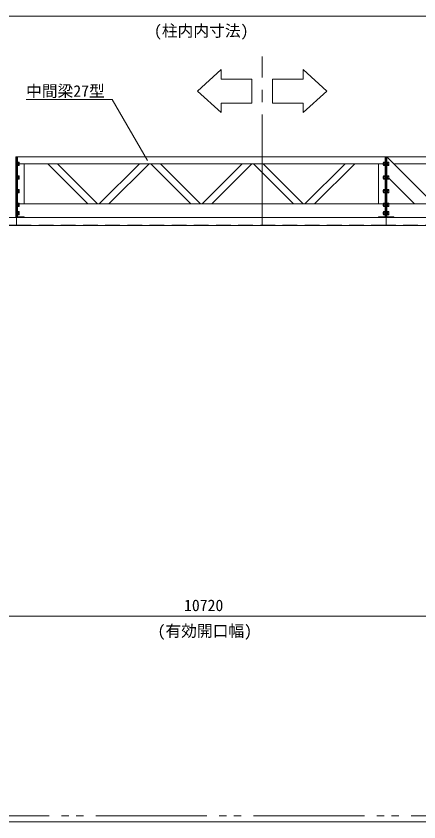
# Model space of a CAD drawing. Units: millimetres, scale not verified. Extents: x -12090 to 12090, y -18325 to 18325.
# Drawn here: x -5403 to -2460, y -14545 to -8661 of the extents above; entities that cross this region are included whole.
import ezdxf
from ezdxf.enums import TextEntityAlignment as Align

# ---------------------------------------------------------------- set-up
doc = ezdxf.new("R2010")
doc.units = ezdxf.units.MM
doc.header["$LTSCALE"] = 90
for name, pattern in [('CHAIN2', [12, 9, -1, 1, -1]), ('DASHED1', [1.8, 1.2, -0.6]), ('DOUBLE_CHAIN2', [12.8, 9, -1, 0.6, -0.6, 0.6, -1])]:
    doc.linetypes.add(name, pattern=pattern)
for name, color, linetype, lineweight in [('0-5_ﾍﾞｰｽﾗｲﾝ', 134, 'Continuous', 18), ('0-6_ﾎﾞﾙﾄ類', 134, 'Continuous', 18), ('0-8_ﾜｲﾔｰﾛｰﾌﾟ', 134, 'DOUBLE_CHAIN2', 18), ('0-B_寸法', 134, 'Continuous', 18), ('1-4_中間梁27', 134, 'Continuous', 18), ('1-6_通芯', 134, 'CHAIN2', 18), ('1-B_文字', 134, 'Continuous', 18), ('1-D_連結用梁45', 134, 'Continuous', 18)]:
    doc.layers.add(name, color=color, linetype=linetype, lineweight=lineweight)
doc.styles.add('ＭＳ ゴシック', font='')
doc.styles.get('ＭＳ ゴシック').set_extended_font_data('MS Gothic')

msp = doc.modelspace()

# ---------------------------------------------------------------- linework, layer by layer
at = {"layer": '0-5_ﾍﾞｰｽﾗｲﾝ'}
msp.add_line((-11410.19, -14545), (2349.81, -14545), dxfattribs=at)
at = {"layer": '0-6_ﾎﾞﾙﾄ類'}
for p, q in [((-5388.89, -9739.2), (-5391.89, -9740)), ((-5388.89, -9740), (-5391.89, -9740.81)), ((-5381.51, -9733.94), (-5388.89, -9733.94)), ((-5381.51, -9746.06), (-5388.89, -9746.06)), ((-5379.89, -9750.5), (-5381.51, -9752.12)), ((-2718.89, -9733), (-2720.89, -9735)), ((-2720.89, -9745), (-2720.89, -9735)), ((-2718.89, -9747), (-2720.89, -9745)), ((-2717.5, -9734.2), (-2720.1, -9734.2)), ((-2717.5, -9745.8), (-2720.1, -9745.8)), ((-2718.89, -9747), (-2718.89, -9733)), ((-2717.5, -9733), (-2718.89, -9733)), ((-2717.5, -9747), (-2718.89, -9747)), ((-2717.5, -9729.5), (-2715.87, -9727.88)), ((-2717.5, -9750.5), (-2717.5, -9729.5)), ((-2717.5, -9750.5), (-2715.87, -9752.12)), ((-2715.87, -9733.94), (-2708.5, -9733.94)), ((-2715.87, -9746.06), (-2708.5, -9746.06)), ((-2688.89, -9739.2), (-2691.89, -9740)), ((-2688.89, -9740), (-2691.89, -9740.81)), ((-2681.51, -9733.94), (-2688.89, -9733.94)), ((-2681.51, -9746.06), (-2688.89, -9746.06)), ((-2679.89, -9750.5), (-2681.51, -9752.12)), ((-5388.89, -9839.2), (-5391.89, -9840)), ((-5388.89, -9840), (-5391.89, -9840.81)), ((-5381.51, -9833.94), (-5388.89, -9833.94)), ((-5381.51, -9846.06), (-5388.89, -9846.06)), ((-5379.89, -9850.5), (-5381.51, -9852.12)), ((-2718.89, -9833), (-2720.89, -9835)), ((-2720.89, -9845), (-2720.89, -9835)), ((-2718.89, -9847), (-2720.89, -9845)), ((-2717.5, -9834.2), (-2720.1, -9834.2)), ((-2717.5, -9845.8), (-2720.1, -9845.8)), ((-2718.89, -9847), (-2718.89, -9833)), ((-2717.5, -9833), (-2718.89, -9833)), ((-2717.5, -9847), (-2718.89, -9847)), ((-2717.5, -9829.5), (-2715.87, -9827.87)), ((-2717.5, -9850.5), (-2717.5, -9829.5)), ((-2717.5, -9850.5), (-2715.87, -9852.12)), ((-2715.87, -9833.94), (-2708.5, -9833.94)), ((-2715.87, -9846.06), (-2708.5, -9846.06)), ((-2688.89, -9839.2), (-2691.89, -9840)), ((-2688.89, -9840), (-2691.89, -9840.81)), ((-2681.51, -9833.94), (-2688.89, -9833.94)), ((-2681.51, -9846.06), (-2688.89, -9846.06)), ((-2679.89, -9850.5), (-2681.51, -9852.12)), ((-5388.89, -9939.19), (-5391.89, -9940)), ((-5388.89, -9940), (-5391.89, -9940.81)), ((-5381.51, -9933.94), (-5388.89, -9933.94)), ((-2718.89, -9933), (-2720.89, -9935)), ((-2720.89, -9945), (-2720.89, -9935)), ((-2717.5, -9934.2), (-2720.1, -9934.2)), ((-2718.89, -9947), (-2718.89, -9933)), ((-2717.5, -9933), (-2718.89, -9933)), ((-2717.5, -9929.5), (-2715.87, -9927.87)), ((-2717.5, -9950.5), (-2717.5, -9929.5)), ((-2715.87, -9933.94), (-2708.5, -9933.94)), ((-2688.89, -9939.19), (-2691.89, -9940)), ((-2688.89, -9940), (-2691.89, -9940.81)), ((-2681.51, -9933.94), (-2688.89, -9933.94)), ((-5381.51, -9946.06), (-5388.89, -9946.06)), ((-5379.89, -9950.5), (-5381.51, -9952.13)), ((-2718.89, -9947), (-2720.89, -9945)), ((-2717.5, -9945.8), (-2720.1, -9945.8)), ((-2717.5, -9947), (-2718.89, -9947)), ((-2717.5, -9950.5), (-2715.87, -9952.13)), ((-2715.87, -9946.06), (-2708.5, -9946.06)), ((-2681.51, -9946.06), (-2688.89, -9946.06)), ((-2679.89, -9950.5), (-2681.51, -9952.13)), ((-5388.89, -10039.19), (-5391.89, -10040)), ((-5388.89, -10040), (-5391.89, -10040.81)), ((-5381.51, -10033.94), (-5388.89, -10033.94)), ((-5381.51, -10046.06), (-5388.89, -10046.06)), ((-5379.89, -10050.5), (-5381.51, -10052.13)), ((-2718.89, -10033), (-2720.89, -10035)), ((-2720.89, -10045), (-2720.89, -10035)), ((-2718.89, -10047), (-2720.89, -10045)), ((-2717.5, -10034.2), (-2720.1, -10034.2)), ((-2717.5, -10045.8), (-2720.1, -10045.8)), ((-2718.89, -10047), (-2718.89, -10033)), ((-2717.5, -10033), (-2718.89, -10033)), ((-2717.5, -10047), (-2718.89, -10047)), ((-2717.5, -10029.5), (-2715.87, -10027.87)), ((-2717.5, -10050.5), (-2717.5, -10029.5)), ((-2717.5, -10050.5), (-2715.87, -10052.13)), ((-2715.87, -10033.94), (-2708.5, -10033.94)), ((-2715.87, -10046.06), (-2708.5, -10046.06)), ((-2688.89, -10039.19), (-2691.89, -10040)), ((-2688.89, -10040), (-2691.89, -10040.81)), ((-2681.51, -10033.94), (-2688.89, -10033.94)), ((-2681.51, -10046.06), (-2688.89, -10046.06)), ((-2679.89, -10050.5), (-2681.51, -10052.13)), ((-5388.89, -10099.2), (-5391.89, -10100)), ((-5388.89, -10100), (-5391.89, -10100.81)), ((-5381.51, -10093.94), (-5388.89, -10093.94)), ((-5381.51, -10106.06), (-5388.89, -10106.06)), ((-5379.89, -10110.5), (-5381.51, -10112.12)), ((-2718.89, -10093), (-2720.89, -10095)), ((-2720.89, -10105), (-2720.89, -10095)), ((-2718.89, -10107), (-2720.89, -10105)), ((-2717.5, -10094.2), (-2720.1, -10094.2)), ((-2717.5, -10105.8), (-2720.1, -10105.8)), ((-2718.89, -10107), (-2718.89, -10093)), ((-2717.5, -10093), (-2718.89, -10093)), ((-2717.5, -10107), (-2718.89, -10107)), ((-2717.5, -10089.5), (-2715.87, -10087.88)), ((-2717.5, -10110.5), (-2717.5, -10089.5)), ((-2717.5, -10110.5), (-2715.87, -10112.12)), ((-2715.87, -10093.94), (-2708.5, -10093.94)), ((-2715.87, -10106.06), (-2708.5, -10106.06)), ((-2688.89, -10099.2), (-2691.89, -10100)), ((-2688.89, -10100), (-2691.89, -10100.81)), ((-2681.51, -10093.94), (-2688.89, -10093.94)), ((-2681.51, -10106.06), (-2688.89, -10106.06)), ((-2679.89, -10110.5), (-2681.51, -10112.12))]:
    msp.add_line(p, q, dxfattribs=at)
for points in [[(-5391.89, -9729), (-5391.89, -9751), (-5394.19, -9751), (-5394.19, -9729)], [(-5391.89, -9728.65), (-5391.89, -9751.35), (-5388.89, -9751.35), (-5388.89, -9728.65)], [(-2708.5, -9751), (-2708.5, -9729), (-2706.19, -9729), (-2706.19, -9751)], [(-2691.89, -9729), (-2691.89, -9751), (-2694.2, -9751), (-2694.2, -9729)], [(-2691.89, -9728.65), (-2691.89, -9751.35), (-2688.89, -9751.35), (-2688.89, -9728.65)], [(-5391.89, -9829), (-5391.89, -9851), (-5394.19, -9851), (-5394.19, -9829)], [(-5391.89, -9828.65), (-5391.89, -9851.35), (-5388.89, -9851.35), (-5388.89, -9828.65)], [(-2708.5, -9851), (-2708.5, -9829), (-2706.19, -9829), (-2706.19, -9851)], [(-2691.89, -9829), (-2691.89, -9851), (-2694.2, -9851), (-2694.2, -9829)], [(-2691.89, -9828.65), (-2691.89, -9851.35), (-2688.89, -9851.35), (-2688.89, -9828.65)], [(-5391.89, -9929), (-5391.89, -9951), (-5394.19, -9951), (-5394.19, -9929)], [(-5391.89, -9928.65), (-5391.89, -9951.35), (-5388.89, -9951.35), (-5388.89, -9928.65)], [(-2708.5, -9951), (-2708.5, -9929), (-2706.19, -9929), (-2706.19, -9951)], [(-2691.89, -9929), (-2691.89, -9951), (-2694.2, -9951), (-2694.2, -9929)], [(-2691.89, -9928.65), (-2691.89, -9951.35), (-2688.89, -9951.35), (-2688.89, -9928.65)], [(-5391.89, -10029), (-5391.89, -10051), (-5394.19, -10051), (-5394.19, -10029)], [(-5391.89, -10028.65), (-5391.89, -10051.35), (-5388.89, -10051.35), (-5388.89, -10028.65)], [(-2708.5, -10051), (-2708.5, -10029), (-2706.19, -10029), (-2706.19, -10051)], [(-2691.89, -10029), (-2691.89, -10051), (-2694.2, -10051), (-2694.2, -10029)], [(-2691.89, -10028.65), (-2691.89, -10051.35), (-2688.89, -10051.35), (-2688.89, -10028.65)], [(-5391.89, -10089), (-5391.89, -10111), (-5394.19, -10111), (-5394.19, -10089)], [(-5391.89, -10088.65), (-5391.89, -10111.35), (-5388.89, -10111.35), (-5388.89, -10088.65)], [(-2708.5, -10111), (-2708.5, -10089), (-2706.19, -10089), (-2706.19, -10111)], [(-2691.89, -10089), (-2691.89, -10111), (-2694.2, -10111), (-2694.2, -10089)], [(-2691.89, -10088.65), (-2691.89, -10111.35), (-2688.89, -10111.35), (-2688.89, -10088.65)]]:
    msp.add_lwpolyline(points, close=True, dxfattribs=at)
for points in [[(-5381.51, -9727.88), (-5388.89, -9727.88), (-5388.89, -9752.12), (-5381.51, -9752.12)], [(-5379.89, -9750.5), (-5379.89, -9729.5), (-5381.51, -9727.88)], [(-2715.87, -9727.88), (-2708.5, -9727.88), (-2708.5, -9752.12), (-2715.87, -9752.12)], [(-2681.51, -9727.88), (-2688.89, -9727.88), (-2688.89, -9752.12), (-2681.51, -9752.12)], [(-2679.89, -9750.5), (-2679.89, -9729.5), (-2681.51, -9727.88)], [(-5381.51, -9827.87), (-5388.89, -9827.87), (-5388.89, -9852.12), (-5381.51, -9852.12)], [(-5379.89, -9850.5), (-5379.89, -9829.5), (-5381.51, -9827.87)], [(-2715.87, -9827.87), (-2708.5, -9827.87), (-2708.5, -9852.12), (-2715.87, -9852.12)], [(-2681.51, -9827.87), (-2688.89, -9827.87), (-2688.89, -9852.12), (-2681.51, -9852.12)], [(-2679.89, -9850.5), (-2679.89, -9829.5), (-2681.51, -9827.87)], [(-5381.51, -9927.87), (-5388.89, -9927.87), (-5388.89, -9952.13), (-5381.51, -9952.13)], [(-5379.89, -9950.5), (-5379.89, -9929.5), (-5381.51, -9927.87)], [(-2715.87, -9927.87), (-2708.5, -9927.87), (-2708.5, -9952.13), (-2715.87, -9952.13)], [(-2681.51, -9927.87), (-2688.89, -9927.87), (-2688.89, -9952.13), (-2681.51, -9952.13)], [(-2679.89, -9950.5), (-2679.89, -9929.5), (-2681.51, -9927.87)], [(-5381.51, -10027.87), (-5388.89, -10027.87), (-5388.89, -10052.13), (-5381.51, -10052.13)], [(-5379.89, -10050.5), (-5379.89, -10029.5), (-5381.51, -10027.87)], [(-2715.87, -10027.87), (-2708.5, -10027.87), (-2708.5, -10052.13), (-2715.87, -10052.13)], [(-2681.51, -10027.87), (-2688.89, -10027.87), (-2688.89, -10052.13), (-2681.51, -10052.13)], [(-2679.89, -10050.5), (-2679.89, -10029.5), (-2681.51, -10027.87)], [(-5381.51, -10087.88), (-5388.89, -10087.88), (-5388.89, -10112.12), (-5381.51, -10112.12)], [(-5379.89, -10110.5), (-5379.89, -10089.5), (-5381.51, -10087.88)], [(-2715.87, -10087.88), (-2708.5, -10087.88), (-2708.5, -10112.12), (-2715.87, -10112.12)], [(-2681.51, -10087.88), (-2688.89, -10087.88), (-2688.89, -10112.12), (-2681.51, -10112.12)], [(-2679.89, -10110.5), (-2679.89, -10089.5), (-2681.51, -10087.88)]]:
    msp.add_lwpolyline(points, dxfattribs=at)
for centre, radius, start, end in [((-5384.55, -9730.91), 4.28, 315, 45), ((-5392.02, -9740), 12.12, 330, 30), ((-5384.55, -9749.1), 4.28, 315, 45), ((-2705.37, -9740), 12.12, 150, 210), ((-2712.83, -9730.91), 4.28, 135, 225), ((-2712.83, -9749.1), 4.28, 135, 225), ((-2684.55, -9730.91), 4.28, 315, 45), ((-2692.02, -9740), 12.12, 330, 30), ((-2684.55, -9749.1), 4.28, 315, 45), ((-5384.55, -9830.91), 4.28, 315, 45), ((-5392.02, -9840), 12.12, 330, 30), ((-5384.55, -9849.1), 4.28, 315, 45), ((-2705.37, -9840), 12.12, 150, 210), ((-2712.83, -9830.91), 4.28, 135, 225), ((-2712.83, -9849.1), 4.28, 135, 225), ((-2684.55, -9830.91), 4.28, 315, 45), ((-2692.02, -9840), 12.12, 330, 30), ((-2684.55, -9849.1), 4.28, 315, 45), ((-5384.55, -9930.91), 4.28, 315, 45), ((-5392.02, -9940), 12.12, 330, 30), ((-2705.37, -9940), 12.12, 150, 210), ((-2712.83, -9930.91), 4.28, 135, 225), ((-2684.55, -9930.91), 4.28, 315, 45), ((-2692.02, -9940), 12.12, 330, 30), ((-5384.55, -9949.1), 4.28, 315, 45), ((-2712.83, -9949.1), 4.28, 135, 225), ((-2684.55, -9949.1), 4.28, 315, 45), ((-5384.55, -10030.9), 4.28, 315, 45), ((-5392.02, -10040), 12.12, 330, 30), ((-5384.55, -10049.09), 4.28, 315, 45), ((-2705.37, -10040), 12.12, 150, 210), ((-2712.83, -10030.9), 4.28, 135, 225), ((-2712.83, -10049.09), 4.28, 135, 225), ((-2684.55, -10030.9), 4.28, 315, 45), ((-2692.02, -10040), 12.12, 330, 30), ((-2684.55, -10049.09), 4.28, 315, 45), ((-5384.55, -10090.91), 4.28, 315, 45), ((-5392.02, -10100), 12.12, 330, 30), ((-5384.55, -10109.1), 4.28, 315, 45), ((-2705.37, -10100), 12.12, 150, 210), ((-2712.83, -10090.91), 4.28, 135, 225), ((-2712.83, -10109.1), 4.28, 135, 225), ((-2684.55, -10090.91), 4.28, 315, 45), ((-2692.02, -10100), 12.12, 330, 30), ((-2684.55, -10109.1), 4.28, 315, 45)]:
    msp.add_arc(centre, radius, start, end, dxfattribs=at)
at = {"layer": '0-8_ﾜｲﾔｰﾛｰﾌﾟ'}
msp.add_line((1749.81, -14500), (-9851.8, -14500), dxfattribs=at)
at = {"layer": '0-B_寸法'}
for p, q in [((-9834.19, -8661.4), (1733.81, -8661.4)), ((-9326.2, -13043.4), (1261.81, -13043.4))]:
    msp.add_line(p, q, dxfattribs=at)
at = {"layer": '1-4_中間梁27'}
for p, q in [((-5394.19, -9740), (-5394.19, -10033)), ((-5379.89, -9740), (-2720.89, -9740)), ((-2706.19, -10033), (-2706.19, -9740)), ((-2717.5, -10033), (-5379.89, -10033))]:
    msp.add_line(p, q, dxfattribs=at)
at = {"layer": '1-4_中間梁27', "linetype": 'DASHED1'}
msp.add_line((-2700.19, -10188.4), (-5400.19, -10188.4), dxfattribs=at)
at = {"layer": '1-4_中間梁27'}
for points in [[(-5400.19, -10133), (-5394.19, -10133), (-5394.19, -9690), (-5400.19, -9690)], [(-2706.19, -10133), (-2700.19, -10133), (-2700.19, -9690), (-2706.19, -9690)], [(-4878.32, -10033), (-4807.61, -10033), (-5100.61, -9740), (-5171.33, -9740)], [(-4724.9, -10033), (-4795.61, -10033), (-4502.62, -9740), (-4431.91, -9740)], [(-4126.9, -10033), (-4056.19, -10033), (-4349.2, -9740), (-4419.9, -9740)], [(-3973.48, -10033), (-4044.19, -10033), (-3751.19, -9740), (-3680.49, -9740)], [(-3375.49, -10033), (-3304.77, -10033), (-3597.77, -9740), (-3668.48, -9740)], [(-3222.06, -10033), (-3292.78, -10033), (-2999.77, -9740), (-2929.06, -9740)], [(-5400.19, -10190), (-2700.19, -10190), (-2700.19, -10133), (-5400.19, -10133)], [(-5344.19, -10133), (-5344.19, -10127), (-5394.19, -10127), (-5394.19, -10133)], [(-2756.2, -10133), (-2756.2, -10127), (-2706.19, -10127), (-2706.19, -10133)]]:
    msp.add_lwpolyline(points, close=True, dxfattribs=at)
for points in [[(-2706.19, -9740), (-2706.19, -9690), (-5394.19, -9690), (-5394.19, -9740)], [(-5379.89, -10033), (-5344.19, -10033), (-5344.19, -9740), (-5379.89, -9740)], [(-2720.89, -9740), (-2756.2, -9740), (-2756.2, -10033), (-2717.5, -10033)], [(-5394.19, -10033), (-5394.19, -10133), (-2706.19, -10133), (-2706.19, -10033)]]:
    msp.add_lwpolyline(points, dxfattribs=at)
at = {"layer": '1-6_通芯'}
msp.add_line((-3605.19, -10190), (-3605.19, -8956.92), dxfattribs=at)
at = {"layer": '1-B_文字'}
msp.add_line((-5330.65, -9271), (-4701.25, -9271), dxfattribs=at)
for points in [[(-4076.99, -9209.05), (-3903.69, -9052.13), (-3903.69, -9121.6), (-3679.72, -9121.6), (-3679.72, -9296.82), (-3903.69, -9296.82), (-3903.69, -9366.3)], [(-3133.39, -9209.05), (-3306.7, -9052.13), (-3306.7, -9121.6), (-3530.66, -9121.6), (-3530.66, -9296.82), (-3306.7, -9296.82), (-3306.7, -9366.3)]]:
    msp.add_lwpolyline(points, close=True, dxfattribs=at)
msp.add_lwpolyline([(-4444.21, -9715), (-4700.56, -9271), (-4700.99, -9271)], dxfattribs=at)
at = {"layer": '1-D_連結用梁45'}
for p, q in [((205.8, -9690), (-2694.2, -9690)), ((-2644.19, -9740), (185.61, -9740)), ((1899.81, -10033), (-2679.89, -10033))]:
    msp.add_line(p, q, dxfattribs=at)
at = {"layer": '1-D_連結用梁45', "linetype": 'DASHED1'}
for p, q in [((-9845.19, -10188.4), (-5400.19, -10188.4)), ((1744.8, -10188.4), (-2700.19, -10188.4))]:
    msp.add_line(p, q, dxfattribs=at)
at = {"layer": '1-D_連結用梁45'}
for points in [[(-5400.19, -10133), (-5406.19, -10133), (-5406.19, -9690), (-5400.19, -9690)], [(-2700.19, -10133), (-2694.2, -10133), (-2694.2, -9690), (-2700.19, -9690)], [(-2644.19, -10133), (-2644.19, -10127), (-2694.2, -10127), (-2694.2, -10133)]]:
    msp.add_lwpolyline(points, close=True, dxfattribs=at)
for points in [[(-2694.2, -9831.42), (-2694.2, -9690), (-2351.25, -10032.95), (-2492.67, -10032.95), (-2679.89, -9845.72)], [(-2694.2, -10033), (-2694.2, -10133), (1499.81, -10133)], [(-9000.19, -10133), (-5400.19, -10133), (-5400.19, -10190), (-9000.19, -10190), (-9000.19, -10187)], [(899.81, -10133), (-2700.19, -10133), (-2700.19, -10190), (899.81, -10190), (899.81, -10187)]]:
    msp.add_lwpolyline(points, dxfattribs=at)

# ---------------------------------------------------------------- texts
at = {"layer": '0-B_寸法', "style": 'ＭＳ ゴシック'}
for s, p in [('(柱内内寸法)', (-4395.79, -8836.12)), ('10720', (-4176.19, -13031.52)), ('(有効開口幅)', (-4369.8, -13218.12))]:
    msp.add_text(s, height=84.46, dxfattribs=at).set_placement(p, align=Align.BOTTOM_LEFT)
at = {"layer": '1-B_文字', "style": 'ＭＳ ゴシック'}
msp.add_text('中間梁27型', height=84.46, dxfattribs=at).set_placement((-5330.65, -9275.91), align=Align.BOTTOM_LEFT)

doc.saveas('drawing.dxf')
